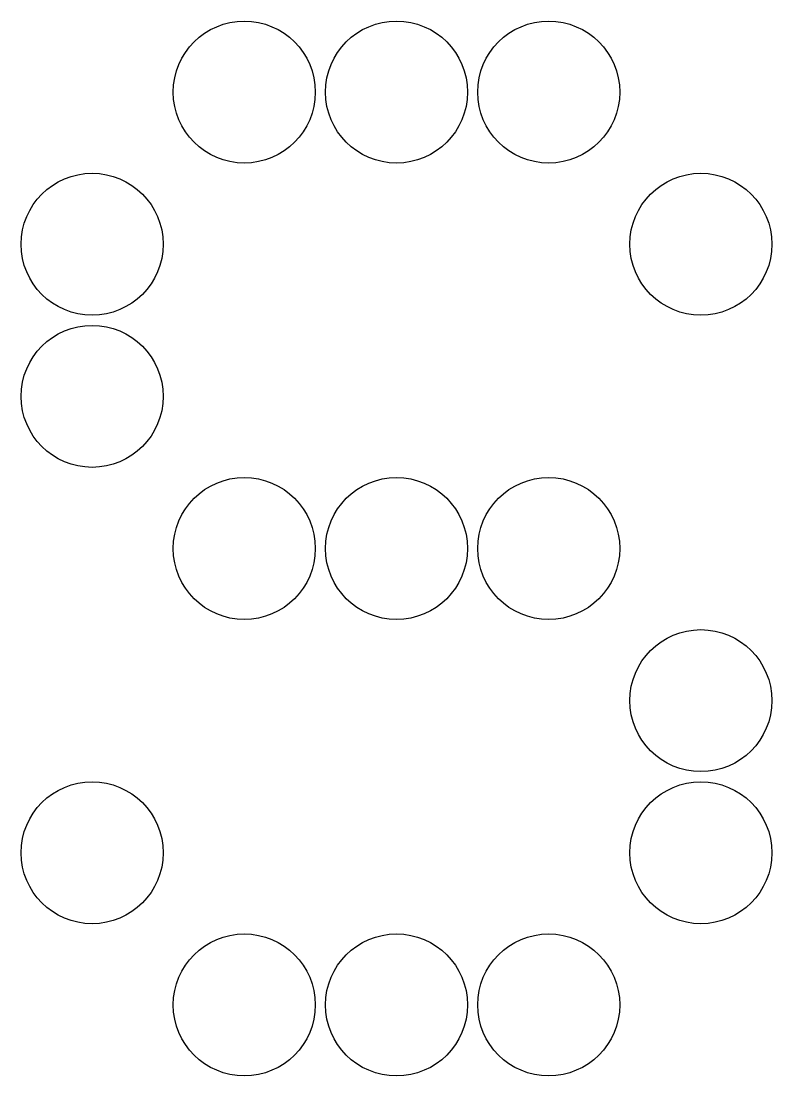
# Model space of a CAD drawing. Header units: millimetres. Extents: x -2.2 to 5.2, y 0 to 10.4.
import ezdxf

# ---------------------------------------------------------------- set-up
doc = ezdxf.new("R2010")
doc.units = ezdxf.units.MM
doc.layers.add('textbound', color=255, linetype='Continuous')

msp = doc.modelspace()

# ---------------------------------------------------------------- linework, layer by layer
for centre in [(0, 9.7), (1.5, 9.7), (3, 9.7), (-1.5, 8.2), (4.5, 8.2), (-1.5, 6.7), (0, 5.2), (1.5, 5.2), (3, 5.2), (4.5, 3.7), (-1.5, 2.2), (4.5, 2.2), (0, 0.7), (1.5, 0.7), (3, 0.7)]:
    msp.add_circle(centre, 0.7)
at = {"layer": 'textbound'}
for centre in [(0, 9.7), (1.5, 9.7), (3, 9.7), (-1.5, 8.2), (4.5, 8.2), (-1.5, 6.7), (0, 5.2), (1.5, 5.2), (3, 5.2), (4.5, 3.7), (-1.5, 2.2), (4.5, 2.2), (0, 0.7), (1.5, 0.7), (3, 0.7)]:
    msp.add_circle(centre, 0.7, dxfattribs=at)

doc.saveas('drawing.dxf')
